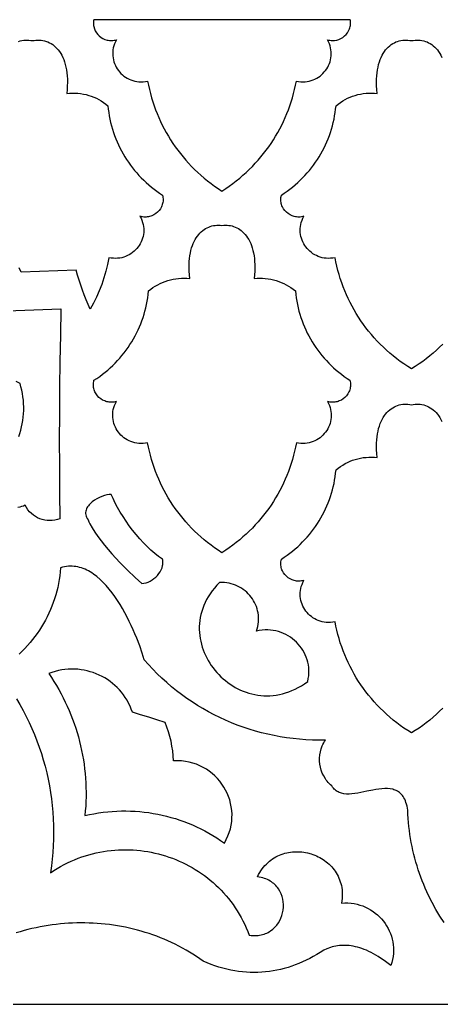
# Model space of a CAD drawing. Extents: x 50 to 3710, y -977 to -877.
# Drawn here: x 671.8 to 714.6, y -977.1 to -877.1 of the extents above; entities that cross this region are included whole.
import ezdxf

# ---------------------------------------------------------------- set-up
doc = ezdxf.new("R2010")
doc.units = 0
doc.layers.add('LAYER_1', color=18, linetype='CONTINUOUS')

msp = doc.modelspace()

# ---------------------------------------------------------------- linework, layer by layer
at = {"layer": 'LAYER_1'}
for points in [[(692.313, -894.488), (692.69, -894.241), (693.058, -893.985), (693.418, -893.722), (693.769, -893.451), (694.112, -893.172), (694.446, -892.885), (694.772, -892.591), (695.088, -892.29), (695.396, -891.982), (695.695, -891.667), (695.985, -891.345), (696.266, -891.017), (696.538, -890.682), (696.8, -890.341), (697.054, -889.994), (697.298, -889.641), (697.532, -889.283), (697.757, -888.918), (697.972, -888.548), (698.178, -888.173), (698.374, -887.793), (698.56, -887.408), (698.736, -887.019), (698.902, -886.624), (699.058, -886.225), (699.204, -885.822), (699.339, -885.415), (699.464, -885.004), (699.579, -884.589), (699.684, -884.17), (699.778, -883.748), (699.861, -883.322), (700.089, -883.364), (700.313, -883.389), (700.534, -883.396), (700.75, -883.387), (700.961, -883.362), (701.167, -883.322), (701.367, -883.268), (701.561, -883.2), (701.748, -883.119), (701.928, -883.025), (702.1, -882.92), (702.263, -882.803), (702.418, -882.675), (702.564, -882.538), (702.699, -882.392), (702.824, -882.237), (702.939, -882.074), (703.042, -881.904), (703.133, -881.727), (703.212, -881.544), (703.278, -881.356), (703.331, -881.163), (703.37, -880.966), (703.394, -880.766), (703.404, -880.563), (703.399, -880.358), (703.377, -880.151), (703.34, -879.944), (703.285, -879.736), (703.213, -879.529), (703.124, -879.323), (703.016, -879.119), (703.139, -879.152), (703.261, -879.176), (703.382, -879.191), (703.503, -879.199), (703.622, -879.198), (703.739, -879.19), (703.967, -879.151), (704.185, -879.085), (704.391, -878.992), (704.583, -878.876), (704.759, -878.738), (704.917, -878.58), (705.054, -878.404), (705.168, -878.213), (705.258, -878.007), (705.293, -877.899), (705.321, -877.789), (705.342, -877.676), (705.356, -877.561), (705.361, -877.444), (705.359, -877.325), (705.348, -877.205), (705.329, -877.083), (679.297, -877.083), (679.278, -877.205), (679.268, -877.325), (679.265, -877.444), (679.271, -877.561), (679.284, -877.676), (679.305, -877.789), (679.368, -878.007), (679.458, -878.213), (679.573, -878.404), (679.71, -878.58), (679.867, -878.738), (680.043, -878.876), (680.235, -878.992), (680.441, -879.085), (680.66, -879.151), (680.773, -879.174), (680.888, -879.19), (681.005, -879.198), (681.124, -879.199), (681.244, -879.191), (681.365, -879.176), (681.488, -879.152), (681.611, -879.119), (681.503, -879.323), (681.413, -879.529), (681.341, -879.736), (681.287, -879.944), (681.249, -880.151), (681.228, -880.358), (681.222, -880.563), (681.232, -880.766), (681.257, -880.966), (681.296, -881.163), (681.348, -881.356), (681.414, -881.544), (681.493, -881.727), (681.585, -881.904), (681.688, -882.074), (681.802, -882.237), (681.927, -882.392), (682.063, -882.538), (682.208, -882.675), (682.363, -882.803), (682.527, -882.92), (682.698, -883.025), (682.878, -883.119), (683.065, -883.2), (683.259, -883.268), (683.459, -883.322), (683.665, -883.362), (683.877, -883.387), (684.093, -883.396), (684.313, -883.389), (684.538, -883.364), (684.766, -883.322), (684.849, -883.748), (684.943, -884.17), (685.047, -884.589), (685.162, -885.004), (685.287, -885.415), (685.423, -885.822), (685.569, -886.225), (685.725, -886.624), (685.891, -887.019), (686.067, -887.408), (686.253, -887.793), (686.449, -888.173), (686.654, -888.548), (686.87, -888.918), (687.094, -889.283), (687.329, -889.641), (687.573, -889.994), (687.826, -890.341), (688.089, -890.682), (688.36, -891.017), (688.641, -891.345), (688.931, -891.667), (689.23, -891.982), (689.538, -892.29), (689.855, -892.591), (690.18, -892.885), (690.515, -893.172), (690.857, -893.451), (691.209, -893.722), (691.569, -893.985), (691.937, -894.241)], [(692.313, -931.222), (691.937, -930.975), (691.568, -930.72), (691.209, -930.456), (690.857, -930.185), (690.515, -929.906), (690.18, -929.62), (689.855, -929.326), (689.538, -929.025), (689.23, -928.717), (688.931, -928.402), (688.641, -928.08), (688.36, -927.751), (688.088, -927.417), (687.826, -927.076), (687.573, -926.729), (687.329, -926.376), (687.094, -926.017), (686.869, -925.653), (686.654, -925.283), (686.448, -924.908), (686.253, -924.528), (686.067, -924.143), (685.891, -923.753), (685.725, -923.359), (685.569, -922.96), (685.423, -922.557), (685.287, -922.149), (685.162, -921.738), (685.047, -921.323), (684.942, -920.904), (684.849, -920.482), (684.765, -920.057), (684.538, -920.099), (684.313, -920.123), (684.093, -920.131), (683.876, -920.121), (683.665, -920.097), (683.459, -920.057), (683.259, -920.002), (683.065, -919.934), (682.878, -919.853), (682.698, -919.759), (682.526, -919.654), (682.363, -919.537), (682.208, -919.41), (682.063, -919.273), (681.927, -919.126), (681.802, -918.971), (681.687, -918.808), (681.584, -918.638), (681.493, -918.461), (681.414, -918.279), (681.348, -918.09), (681.295, -917.898), (681.256, -917.701), (681.232, -917.5), (681.222, -917.297), (681.228, -917.092), (681.249, -916.886), (681.287, -916.678), (681.341, -916.471), (681.413, -916.264), (681.503, -916.058), (681.611, -915.854), (681.484, -915.887), (681.358, -915.911), (681.233, -915.927), (681.11, -915.933), (680.988, -915.932), (680.867, -915.922), (680.749, -915.904), (680.634, -915.879), (680.52, -915.847), (680.41, -915.807), (680.2, -915.708), (680.006, -915.584), (679.829, -915.438), (679.672, -915.27), (679.537, -915.085), (679.426, -914.883), (679.381, -914.776), (679.343, -914.666), (679.312, -914.554), (679.289, -914.438), (679.273, -914.32), (679.265, -914.2), (679.266, -914.078), (679.276, -913.955), (679.295, -913.83), (679.323, -913.704), (679.616, -913.51), (679.903, -913.309), (680.183, -913.101), (680.456, -912.886), (680.723, -912.663), (680.982, -912.433), (681.233, -912.197), (681.478, -911.954), (681.715, -911.705), (681.945, -911.45), (682.166, -911.189), (682.38, -910.922), (682.587, -910.649), (682.785, -910.371), (682.975, -910.088), (683.157, -909.799), (683.33, -909.506), (683.496, -909.207), (683.652, -908.905), (683.8, -908.597), (683.94, -908.286), (684.07, -907.971), (684.191, -907.651), (684.304, -907.328), (684.407, -907.002), (684.501, -906.672), (684.586, -906.339), (684.661, -906.003), (684.726, -905.664), (684.782, -905.323), (684.828, -904.979), (684.863, -904.633), (685.084, -904.456), (685.312, -904.291), (685.548, -904.139), (685.79, -904), (686.039, -903.873), (686.294, -903.76), (686.553, -903.659), (686.818, -903.572), (687.087, -903.498), (687.359, -903.438), (687.635, -903.392), (687.913, -903.36), (688.193, -903.341), (688.475, -903.338), (688.757, -903.348), (689.04, -903.373), (689.006, -902.999), (688.985, -902.639), (688.977, -902.294), (688.981, -901.963), (688.997, -901.646), (689.024, -901.343), (689.062, -901.053), (689.11, -900.778), (689.169, -900.516), (689.237, -900.268), (689.314, -900.033), (689.401, -899.811), (689.495, -899.603), (689.598, -899.407), (689.708, -899.225), (689.825, -899.055), (689.949, -898.898), (690.079, -898.753), (690.215, -898.621), (690.356, -898.501), (690.502, -898.394), (690.653, -898.298), (690.807, -898.215), (690.966, -898.143), (691.127, -898.083), (691.292, -898.034), (691.459, -897.997), (691.627, -897.971), (691.798, -897.957), (691.969, -897.953), (692.141, -897.961), (692.313, -897.979), (692.485, -897.961), (692.657, -897.953), (692.829, -897.957), (692.999, -897.971), (693.168, -897.997), (693.334, -898.034), (693.499, -898.083), (693.66, -898.143), (693.819, -898.215), (693.974, -898.298), (694.124, -898.394), (694.27, -898.501), (694.412, -898.621), (694.547, -898.753), (694.677, -898.898), (694.801, -899.055), (694.918, -899.225), (695.028, -899.407), (695.131, -899.603), (695.226, -899.811), (695.312, -900.033), (695.389, -900.268), (695.458, -900.516), (695.516, -900.778), (695.565, -901.053), (695.603, -901.343), (695.63, -901.646), (695.645, -901.963), (695.649, -902.294), (695.641, -902.639), (695.62, -902.999), (695.586, -903.373), (695.869, -903.348), (696.151, -903.338), (696.433, -903.341), (696.713, -903.36), (696.991, -903.392), (697.267, -903.438), (697.539, -903.498), (697.808, -903.572), (698.073, -903.659), (698.333, -903.76), (698.587, -903.873), (698.836, -904), (699.079, -904.139), (699.314, -904.291), (699.542, -904.456), (699.763, -904.633), (699.799, -904.979), (699.845, -905.323), (699.9, -905.664), (699.966, -906.003), (700.041, -906.339), (700.125, -906.672), (700.219, -907.002), (700.322, -907.328), (700.435, -907.651), (700.556, -907.971), (700.687, -908.286), (700.826, -908.597), (700.974, -908.905), (701.131, -909.207), (701.296, -909.506), (701.469, -909.799), (701.651, -910.088), (701.841, -910.371), (702.04, -910.649), (702.246, -910.922), (702.46, -911.189), (702.682, -911.45), (702.911, -911.705), (703.148, -911.954), (703.393, -912.197), (703.645, -912.433), (703.904, -912.663), (704.17, -912.886), (704.443, -913.101), (704.723, -913.309), (705.01, -913.51), (705.304, -913.704), (705.332, -913.83), (705.35, -913.955), (705.36, -914.078), (705.361, -914.2), (705.353, -914.32), (705.338, -914.438), (705.314, -914.554), (705.283, -914.666), (705.245, -914.776), (705.2, -914.883), (705.089, -915.085), (704.955, -915.27), (704.797, -915.438), (704.62, -915.584), (704.426, -915.708), (704.216, -915.807), (704.106, -915.847), (703.993, -915.879), (703.877, -915.904), (703.759, -915.922), (703.639, -915.932), (703.517, -915.933), (703.393, -915.927), (703.268, -915.911), (703.142, -915.887), (703.016, -915.854), (703.124, -916.058), (703.213, -916.264), (703.285, -916.471), (703.34, -916.678), (703.377, -916.886), (703.399, -917.092), (703.404, -917.297), (703.394, -917.5), (703.37, -917.701), (703.331, -917.898), (703.278, -918.09), (703.212, -918.279), (703.133, -918.461), (703.042, -918.638), (702.939, -918.808), (702.824, -918.971), (702.699, -919.126), (702.564, -919.273), (702.418, -919.41), (702.263, -919.537), (702.1, -919.654), (701.928, -919.759), (701.748, -919.853), (701.561, -919.934), (701.367, -920.002), (701.167, -920.057), (700.961, -920.097), (700.75, -920.121), (700.534, -920.131), (700.313, -920.123), (700.089, -920.099), (699.861, -920.057), (699.778, -920.482), (699.684, -920.904), (699.579, -921.323), (699.464, -921.738), (699.339, -922.149), (699.204, -922.557), (699.058, -922.96), (698.902, -923.359), (698.736, -923.753), (698.56, -924.143), (698.374, -924.528), (698.178, -924.908), (697.972, -925.283), (697.757, -925.653), (697.532, -926.017), (697.298, -926.376), (697.054, -926.729), (696.8, -927.076), (696.538, -927.417), (696.266, -927.751), (695.985, -928.08), (695.695, -928.402), (695.396, -928.717), (695.088, -929.025), (694.771, -929.326), (694.446, -929.62), (694.112, -929.906), (693.769, -930.185), (693.418, -930.456), (693.058, -930.72), (692.69, -930.975)], [(686.28, -931.876), (685.888, -931.607), (685.495, -931.303), (685.105, -930.966), (684.718, -930.601), (684.337, -930.211), (683.964, -929.8), (683.6, -929.371), (683.247, -928.927), (682.908, -928.473), (682.585, -928.012), (682.278, -927.548), (681.991, -927.083), (681.724, -926.623), (681.481, -926.169), (681.263, -925.727), (681.072, -925.299), (680.867, -925.312), (680.638, -925.351), (680.391, -925.415), (680.133, -925.502), (679.872, -925.611), (679.614, -925.74), (679.366, -925.889), (679.135, -926.056), (679.028, -926.146), (678.928, -926.24), (678.836, -926.338), (678.752, -926.44), (678.678, -926.545), (678.614, -926.653), (678.561, -926.765), (678.52, -926.88), (678.492, -926.998), (678.478, -927.118), (678.478, -927.241), (678.494, -927.367), (678.527, -927.494), (678.576, -927.624), (678.644, -927.756), (678.73, -927.89), (678.818, -928.086), (678.918, -928.286), (679.147, -928.699), (679.414, -929.126), (679.714, -929.561), (680.043, -930.004), (680.395, -930.449), (680.766, -930.894), (681.151, -931.336), (681.546, -931.77), (681.946, -932.195), (682.347, -932.606), (682.742, -933), (683.502, -933.724), (684.189, -934.341), (684.396, -934.319), (684.606, -934.27), (684.814, -934.196), (685.02, -934.099), (685.219, -933.981), (685.41, -933.844), (685.59, -933.69), (685.756, -933.521), (685.906, -933.34), (686.037, -933.147), (686.146, -932.946), (686.232, -932.738), (686.29, -932.525), (686.309, -932.417), (686.32, -932.309), (686.322, -932.2), (686.317, -932.092), (686.303, -931.984)], [(701.014, -944.298), (701.075, -944.009), (701.114, -943.723), (701.134, -943.44), (701.135, -943.161), (701.118, -942.886), (701.082, -942.615), (701.029, -942.35), (700.959, -942.09), (700.873, -941.838), (700.772, -941.592), (700.656, -941.354), (700.525, -941.124), (700.38, -940.903), (700.222, -940.692), (700.052, -940.49), (699.87, -940.299), (699.676, -940.12), (699.472, -939.952), (699.257, -939.796), (699.033, -939.654), (698.8, -939.525), (698.558, -939.41), (698.309, -939.311), (698.052, -939.226), (697.789, -939.157), (697.519, -939.105), (697.245, -939.07), (696.965, -939.052), (696.682, -939.053), (696.395, -939.073), (696.104, -939.112), (695.812, -939.172), (695.886, -938.938), (695.944, -938.705), (695.987, -938.472), (696.013, -938.241), (696.025, -938.01), (696.022, -937.782), (696.005, -937.557), (695.974, -937.334), (695.929, -937.115), (695.871, -936.901), (695.801, -936.69), (695.718, -936.485), (695.623, -936.286), (695.517, -936.093), (695.399, -935.906), (695.27, -935.727), (695.132, -935.555), (694.983, -935.391), (694.824, -935.237), (694.657, -935.091), (694.48, -934.955), (694.295, -934.83), (694.102, -934.715), (693.901, -934.611), (693.693, -934.52), (693.478, -934.44), (693.257, -934.373), (693.029, -934.32), (692.796, -934.281), (692.557, -934.256), (692.314, -934.245), (692.065, -934.25), (691.798, -934.53), (691.55, -934.814), (691.322, -935.102), (691.114, -935.394), (690.925, -935.689), (690.755, -935.986), (690.603, -936.286), (690.47, -936.588), (690.354, -936.891), (690.256, -937.196), (690.175, -937.501), (690.111, -937.806), (690.063, -938.112), (690.031, -938.417), (690.015, -938.721), (690.014, -939.025), (690.028, -939.326), (690.056, -939.625), (690.099, -939.922), (690.156, -940.216), (690.226, -940.507), (690.31, -940.795), (690.406, -941.078), (690.515, -941.357), (690.636, -941.631), (690.768, -941.899), (690.912, -942.162), (691.068, -942.42), (691.233, -942.67), (691.41, -942.914), (691.596, -943.151), (691.791, -943.38), (691.996, -943.601), (692.21, -943.813), (692.433, -944.017), (692.664, -944.212), (692.902, -944.397), (693.148, -944.571), (693.402, -944.736), (693.662, -944.89), (693.928, -945.032), (694.201, -945.163), (694.479, -945.282), (694.762, -945.388), (695.051, -945.482), (695.344, -945.562), (695.642, -945.629), (695.943, -945.682), (696.249, -945.721), (696.557, -945.744), (696.868, -945.753), (697.182, -945.745), (697.498, -945.722), (697.816, -945.683), (698.135, -945.626), (698.455, -945.553), (698.776, -945.462), (699.098, -945.353), (699.419, -945.225), (699.74, -945.079), (700.061, -944.913), (700.38, -944.728), (700.698, -944.523)], [(678.401, -957.923), (678.861, -957.819), (679.323, -957.728), (679.786, -957.649), (680.25, -957.584), (680.714, -957.531), (681.179, -957.491), (681.644, -957.463), (682.109, -957.448), (682.573, -957.445), (683.037, -957.455), (683.5, -957.477), (683.961, -957.511), (684.421, -957.558), (684.88, -957.617), (685.336, -957.688), (685.79, -957.771), (686.242, -957.867), (686.691, -957.974), (687.138, -958.093), (687.581, -958.225), (688.02, -958.368), (688.456, -958.523), (688.888, -958.689), (689.315, -958.868), (689.738, -959.058), (690.157, -959.26), (690.57, -959.473), (690.978, -959.698), (691.381, -959.934), (691.777, -960.182), (692.168, -960.441), (692.553, -960.711), (692.75, -960.351), (692.917, -959.986), (693.055, -959.617), (693.164, -959.247), (693.246, -958.875), (693.301, -958.502), (693.329, -958.131), (693.331, -957.762), (693.308, -957.396), (693.261, -957.035), (693.19, -956.678), (693.096, -956.328), (692.979, -955.986), (692.841, -955.652), (692.681, -955.327), (692.501, -955.014), (692.302, -954.712), (692.083, -954.423), (691.846, -954.148), (691.591, -953.889), (691.319, -953.645), (691.03, -953.419), (690.726, -953.211), (690.407, -953.023), (690.073, -952.855), (689.726, -952.708), (689.366, -952.585), (688.993, -952.485), (688.608, -952.41), (688.213, -952.361), (687.807, -952.339), (687.391, -952.345), (687.362, -951.847), (687.311, -951.352), (687.237, -950.86), (687.141, -950.371), (687.022, -949.888), (686.882, -949.41), (686.72, -948.938), (686.536, -948.473), (685.713, -948.2), (684.887, -947.934), (684.059, -947.675), (683.229, -947.424), (683.114, -947.102), (682.984, -946.79), (682.839, -946.489), (682.679, -946.198), (682.505, -945.918), (682.318, -945.65), (682.119, -945.392), (681.907, -945.147), (681.684, -944.914), (681.45, -944.692), (681.206, -944.484), (680.952, -944.288), (680.689, -944.105), (680.418, -943.936), (680.138, -943.781), (679.851, -943.639), (679.558, -943.511), (679.258, -943.398), (678.952, -943.3), (678.642, -943.217), (678.327, -943.149), (678.008, -943.096), (677.686, -943.06), (677.361, -943.039), (677.035, -943.035), (676.706, -943.048), (676.377, -943.077), (676.048, -943.124), (675.718, -943.188), (675.39, -943.269), (675.063, -943.369), (674.738, -943.487), (675.006, -943.887), (675.264, -944.292), (675.513, -944.701), (675.752, -945.116), (675.982, -945.534), (676.202, -945.957), (676.412, -946.384), (676.613, -946.815), (676.803, -947.25), (676.984, -947.689), (677.156, -948.131), (677.317, -948.576), (677.468, -949.024), (677.609, -949.476), (677.741, -949.93), (677.862, -950.387), (677.973, -950.846), (678.074, -951.308), (678.165, -951.771), (678.246, -952.237), (678.316, -952.705), (678.376, -953.174), (678.426, -953.645), (678.465, -954.117), (678.494, -954.591), (678.513, -955.065), (678.521, -955.54), (678.518, -956.016), (678.505, -956.492), (678.481, -956.969), (678.446, -957.446)]]:
    msp.add_lwpolyline(points, close=True, dxfattribs=at)
for points in [[(671.67, -879.283), (671.841, -879.232), (672.014, -879.193), (672.189, -879.167), (672.366, -879.152), (672.544, -879.15), (672.722, -879.159), (672.901, -879.18), (673.079, -879.212), (673.258, -879.18), (673.437, -879.159), (673.615, -879.15), (673.793, -879.152), (673.97, -879.167), (674.145, -879.193), (674.318, -879.232), (674.489, -879.283), (674.656, -879.347), (674.82, -879.423), (674.98, -879.512), (675.136, -879.614), (675.286, -879.729), (675.431, -879.857), (675.57, -879.999), (675.703, -880.154), (675.829, -880.322), (675.947, -880.504), (676.058, -880.7), (676.16, -880.91), (676.253, -881.134), (676.337, -881.373), (676.412, -881.625), (676.476, -881.893), (676.529, -882.174), (676.571, -882.471), (676.602, -882.783), (676.62, -883.109), (676.626, -883.451), (676.619, -883.808), (676.598, -884.181), (676.562, -884.569), (676.845, -884.544), (677.128, -884.534), (677.41, -884.538), (677.69, -884.556), (677.968, -884.588), (678.244, -884.634), (678.516, -884.694), (678.785, -884.768), (679.049, -884.855), (679.309, -884.956), (679.564, -885.069), (679.813, -885.196), (680.055, -885.335), (680.291, -885.488), (680.519, -885.652), (680.739, -885.829), (680.775, -886.175), (680.821, -886.519), (680.877, -886.86), (680.942, -887.199), (681.017, -887.535), (681.102, -887.868), (681.196, -888.198), (681.299, -888.524), (681.411, -888.847), (681.533, -889.167), (681.663, -889.482), (681.803, -889.794), (681.951, -890.101), (682.107, -890.404), (682.272, -890.702), (682.446, -890.995), (682.628, -891.284), (682.818, -891.567), (683.016, -891.845), (683.222, -892.118), (683.437, -892.385), (683.658, -892.646), (683.888, -892.902), (684.125, -893.151), (684.369, -893.393), (684.621, -893.629), (684.88, -893.859), (685.147, -894.082), (685.42, -894.297), (685.7, -894.505), (685.987, -894.706), (686.28, -894.9), (686.308, -895.026), (686.327, -895.151), (686.337, -895.274), (686.337, -895.396), (686.33, -895.517), (686.314, -895.634), (686.291, -895.75), (686.26, -895.863), (686.222, -895.972), (686.176, -896.079), (686.066, -896.281), (685.931, -896.466), (685.774, -896.634), (685.597, -896.78), (685.402, -896.904), (685.192, -897.003), (685.082, -897.043), (684.969, -897.075), (684.854, -897.1), (684.736, -897.118), (684.615, -897.128), (684.493, -897.13), (684.37, -897.123), (684.245, -897.108), (684.119, -897.083), (683.992, -897.05), (684.1, -897.254), (684.19, -897.46), (684.262, -897.667), (684.316, -897.874), (684.354, -898.082), (684.375, -898.288), (684.381, -898.493), (684.371, -898.696), (684.346, -898.897), (684.308, -899.094), (684.255, -899.286), (684.189, -899.475), (684.11, -899.657), (684.018, -899.834), (683.915, -900.005), (683.801, -900.167), (683.676, -900.322), (683.54, -900.469), (683.395, -900.606), (683.24, -900.733), (683.077, -900.85), (682.905, -900.956), (682.725, -901.049), (682.538, -901.13), (682.344, -901.199), (682.144, -901.253), (681.938, -901.293), (681.726, -901.318), (681.51, -901.327), (681.29, -901.319), (681.065, -901.295), (680.838, -901.253), (680.696, -901.945), (680.527, -902.628), (680.33, -903.301), (680.105, -903.964), (679.853, -904.616), (679.575, -905.255), (679.27, -905.883), (678.939, -906.496), (678.729, -906.013), (678.529, -905.525), (678.338, -905.034), (678.156, -904.54), (677.983, -904.042), (677.82, -903.541), (677.665, -903.038), (677.52, -902.531), (671.927, -902.734), (671.731, -902.285)], [(714.719, -910.035), (714.402, -910.346), (714.076, -910.649), (713.741, -910.945), (713.397, -911.233), (713.044, -911.513), (712.683, -911.785), (712.312, -912.048), (711.933, -912.304), (711.546, -912.551), (711.159, -912.304), (710.78, -912.048), (710.409, -911.785), (710.048, -911.513), (709.695, -911.233), (709.351, -910.945), (709.016, -910.649), (708.69, -910.346), (708.373, -910.035), (708.066, -909.718), (707.767, -909.393), (707.478, -909.061), (707.199, -908.723), (706.928, -908.378), (706.668, -908.027), (706.417, -907.669), (706.176, -907.306), (705.945, -906.937), (705.724, -906.562), (705.513, -906.182), (705.311, -905.796), (705.12, -905.405), (704.94, -905.01), (704.769, -904.609), (704.609, -904.204), (704.46, -903.794), (704.321, -903.38), (704.193, -902.962), (704.075, -902.541), (703.968, -902.115), (703.873, -901.686), (703.788, -901.253), (703.56, -901.295), (703.336, -901.319), (703.115, -901.327), (702.899, -901.318), (702.688, -901.293), (702.482, -901.253), (702.281, -901.199), (702.087, -901.13), (701.9, -901.049), (701.721, -900.956), (701.549, -900.85), (701.385, -900.733), (701.231, -900.606), (701.085, -900.469), (700.95, -900.322), (700.824, -900.167), (700.71, -900.005), (700.607, -899.834), (700.516, -899.657), (700.437, -899.475), (700.371, -899.286), (700.318, -899.094), (700.279, -898.897), (700.254, -898.696), (700.245, -898.493), (700.25, -898.288), (700.271, -898.082), (700.309, -897.874), (700.364, -897.667), (700.435, -897.46), (700.525, -897.254), (700.633, -897.05), (700.507, -897.083), (700.381, -897.108), (700.256, -897.123), (700.132, -897.13), (700.01, -897.128), (699.89, -897.118), (699.772, -897.1), (699.656, -897.075), (699.543, -897.043), (699.433, -897.003), (699.223, -896.904), (699.028, -896.78), (698.851, -896.634), (698.694, -896.466), (698.559, -896.281), (698.449, -896.079), (698.404, -895.972), (698.365, -895.863), (698.334, -895.75), (698.311, -895.634), (698.295, -895.517), (698.288, -895.396), (698.289, -895.274), (698.299, -895.151), (698.317, -895.026), (698.345, -894.9), (698.639, -894.706), (698.926, -894.505), (699.206, -894.297), (699.479, -894.082), (699.745, -893.859), (700.004, -893.629), (700.256, -893.393), (700.5, -893.151), (700.738, -892.902), (700.967, -892.646), (701.189, -892.385), (701.403, -892.118), (701.609, -891.845), (701.807, -891.567), (701.997, -891.284), (702.179, -890.995), (702.353, -890.702), (702.518, -890.404), (702.675, -890.101), (702.823, -889.794), (702.962, -889.482), (703.093, -889.167), (703.214, -888.847), (703.326, -888.524), (703.43, -888.198), (703.524, -887.868), (703.608, -887.535), (703.683, -887.199), (703.749, -886.86), (703.804, -886.519), (703.85, -886.175), (703.886, -885.829), (704.106, -885.652), (704.335, -885.488), (704.57, -885.335), (704.813, -885.196), (705.061, -885.069), (705.316, -884.956), (705.576, -884.855), (705.841, -884.768), (706.109, -884.694), (706.382, -884.634), (706.657, -884.588), (706.935, -884.556), (707.216, -884.538), (707.497, -884.534), (707.78, -884.544), (708.063, -884.569), (708.028, -884.181), (708.007, -883.808), (707.999, -883.451), (708.005, -883.109), (708.023, -882.783), (708.054, -882.471), (708.096, -882.174), (708.15, -881.893), (708.214, -881.625), (708.288, -881.373), (708.372, -881.134), (708.466, -880.91), (708.568, -880.7), (708.678, -880.504), (708.797, -880.322), (708.923, -880.154), (709.055, -879.999), (709.194, -879.857), (709.339, -879.729), (709.49, -879.614), (709.645, -879.512), (709.805, -879.423), (709.969, -879.347), (710.137, -879.283), (710.307, -879.232), (710.48, -879.193), (710.655, -879.167), (710.832, -879.152), (711.01, -879.15), (711.189, -879.159), (711.367, -879.18), (711.546, -879.212), (711.724, -879.18), (711.903, -879.159), (712.082, -879.15), (712.26, -879.152), (712.437, -879.167), (712.612, -879.193), (712.785, -879.232), (712.955, -879.283), (713.123, -879.347), (713.287, -879.423), (713.447, -879.512), (713.602, -879.614), (713.753, -879.729), (713.898, -879.857), (714.037, -879.999), (714.169, -880.154), (714.295, -880.322), (714.414, -880.504), (714.524, -880.7), (714.626, -880.91)], [(714.719, -910.035), (714.402, -910.346), (714.076, -910.649), (713.741, -910.945), (713.397, -911.233), (713.044, -911.513), (712.683, -911.785), (712.312, -912.048), (711.933, -912.304), (711.546, -912.551), (711.159, -912.304), (710.78, -912.048), (710.409, -911.785), (710.048, -911.513), (709.695, -911.233), (709.351, -910.945), (709.016, -910.649), (708.69, -910.346), (708.373, -910.035), (708.066, -909.718), (707.767, -909.393), (707.478, -909.061), (707.199, -908.723), (706.928, -908.378), (706.668, -908.027), (706.417, -907.669), (706.176, -907.306), (705.945, -906.937), (705.724, -906.562), (705.513, -906.182), (705.311, -905.796), (705.12, -905.405), (704.94, -905.01), (704.769, -904.609), (704.609, -904.204), (704.46, -903.794), (704.321, -903.38), (704.193, -902.962), (704.075, -902.541), (703.968, -902.115), (703.873, -901.686), (703.788, -901.253), (703.56, -901.295), (703.336, -901.319), (703.115, -901.327), (702.899, -901.318), (702.688, -901.293), (702.482, -901.253), (702.281, -901.199), (702.087, -901.13), (701.9, -901.049), (701.721, -900.956), (701.549, -900.85), (701.385, -900.733), (701.231, -900.606), (701.085, -900.469), (700.95, -900.322), (700.824, -900.167), (700.71, -900.005), (700.607, -899.834), (700.516, -899.657), (700.437, -899.475), (700.371, -899.286), (700.318, -899.094), (700.279, -898.897), (700.254, -898.696), (700.245, -898.493), (700.25, -898.288), (700.271, -898.082), (700.309, -897.874), (700.364, -897.667), (700.435, -897.46), (700.525, -897.254), (700.633, -897.05), (700.507, -897.083), (700.381, -897.108), (700.256, -897.123), (700.132, -897.13), (700.01, -897.128), (699.89, -897.118), (699.772, -897.1), (699.656, -897.075), (699.543, -897.043), (699.433, -897.003), (699.223, -896.904), (699.028, -896.78), (698.851, -896.634), (698.694, -896.466), (698.559, -896.281), (698.449, -896.079), (698.404, -895.972), (698.365, -895.863), (698.334, -895.75), (698.311, -895.634), (698.295, -895.517), (698.288, -895.396), (698.289, -895.274), (698.299, -895.151), (698.317, -895.026), (698.345, -894.9), (698.639, -894.706), (698.926, -894.505), (699.206, -894.297), (699.479, -894.082), (699.745, -893.859), (700.004, -893.629), (700.256, -893.393), (700.5, -893.151), (700.738, -892.902), (700.967, -892.646), (701.189, -892.385), (701.403, -892.118), (701.609, -891.845), (701.807, -891.567), (701.997, -891.284), (702.179, -890.995), (702.353, -890.702), (702.518, -890.404), (702.675, -890.101), (702.823, -889.794), (702.962, -889.482), (703.093, -889.167), (703.214, -888.847), (703.326, -888.524), (703.43, -888.198), (703.524, -887.868), (703.608, -887.535), (703.683, -887.199), (703.749, -886.86), (703.804, -886.519), (703.85, -886.175), (703.886, -885.829), (704.106, -885.652), (704.335, -885.488), (704.57, -885.335), (704.813, -885.196), (705.061, -885.069), (705.316, -884.956), (705.576, -884.855), (705.841, -884.768), (706.109, -884.694), (706.382, -884.634), (706.657, -884.588), (706.935, -884.556), (707.216, -884.538), (707.497, -884.534), (707.78, -884.544), (708.063, -884.569), (708.028, -884.181), (708.007, -883.808), (707.999, -883.451), (708.005, -883.109), (708.023, -882.783), (708.054, -882.471), (708.096, -882.174), (708.15, -881.893), (708.214, -881.625), (708.288, -881.373), (708.372, -881.134), (708.466, -880.91), (708.568, -880.7), (708.678, -880.504), (708.797, -880.322), (708.923, -880.154), (709.055, -879.999), (709.194, -879.857), (709.339, -879.729), (709.49, -879.614), (709.645, -879.512), (709.805, -879.423), (709.969, -879.347), (710.137, -879.283), (710.307, -879.232), (710.48, -879.193), (710.655, -879.167), (710.832, -879.152), (711.01, -879.15), (711.189, -879.159), (711.367, -879.18), (711.546, -879.212), (711.724, -879.18), (711.903, -879.159), (712.082, -879.15), (712.26, -879.152), (712.437, -879.167), (712.612, -879.193), (712.785, -879.232), (712.955, -879.283), (713.123, -879.347), (713.287, -879.423), (713.447, -879.512), (713.602, -879.614), (713.753, -879.729), (713.898, -879.857), (714.037, -879.999), (714.169, -880.154), (714.295, -880.322), (714.414, -880.504), (714.524, -880.7), (714.626, -880.91)], [(666.809, -906.773), (675.972, -906.458), (675.911, -909.122), (675.863, -911.786), (675.829, -914.45), (675.809, -917.114), (675.802, -919.778), (675.81, -922.442), (675.831, -925.106), (675.866, -927.77), (675.61, -927.854), (675.352, -927.912), (675.093, -927.945), (674.834, -927.954), (674.578, -927.94), (674.325, -927.903), (674.078, -927.844), (673.838, -927.762), (673.606, -927.66), (673.384, -927.538), (673.173, -927.395), (672.976, -927.233), (672.794, -927.053), (672.627, -926.854), (672.479, -926.638), (672.349, -926.405), (672.165, -926.477), (671.98, -926.536), (671.795, -926.582), (671.61, -926.615)], [(671.682, -919.42), (671.791, -919.1), (671.888, -918.775), (671.972, -918.447), (672.043, -918.115), (672.1, -917.78), (672.144, -917.443), (672.174, -917.104), (672.191, -916.763), (672.194, -916.42), (672.183, -916.077), (672.158, -915.733), (672.119, -915.388), (672.065, -915.044), (671.997, -914.701), (671.914, -914.358), (671.817, -914.017), (671.434, -913.816)], [(714.719, -947.012), (714.402, -947.322), (714.076, -947.625), (713.741, -947.921), (713.397, -948.209), (713.044, -948.489), (712.683, -948.761), (712.312, -949.025), (711.933, -949.28), (711.546, -949.527), (711.159, -949.28), (710.78, -949.025), (710.409, -948.761), (710.048, -948.489), (709.695, -948.209), (709.351, -947.921), (709.016, -947.625), (708.69, -947.322), (708.373, -947.012), (708.066, -946.694), (707.767, -946.369), (707.478, -946.037), (707.199, -945.699), (706.928, -945.354), (706.668, -945.003), (706.417, -944.646), (706.176, -944.282), (705.945, -943.913), (705.724, -943.538), (705.513, -943.158), (705.311, -942.772), (705.12, -942.382), (704.94, -941.986), (704.769, -941.585), (704.609, -941.18), (704.46, -940.771), (704.321, -940.357), (704.193, -939.939), (704.075, -939.517), (703.968, -939.091), (703.873, -938.662), (703.788, -938.229), (703.56, -938.271), (703.336, -938.296), (703.115, -938.303), (702.899, -938.294), (702.688, -938.269), (702.482, -938.229), (702.281, -938.175), (702.087, -938.107), (701.9, -938.026), (701.721, -937.932), (701.549, -937.826), (701.385, -937.71), (701.231, -937.582), (701.085, -937.445), (700.95, -937.299), (700.824, -937.144), (700.71, -936.981), (700.607, -936.811), (700.516, -936.634), (700.437, -936.451), (700.371, -936.263), (700.318, -936.07), (700.279, -935.873), (700.254, -935.673), (700.245, -935.47), (700.25, -935.265), (700.271, -935.058), (700.309, -934.851), (700.364, -934.643), (700.435, -934.436), (700.525, -934.23), (700.633, -934.026), (700.507, -934.06), (700.381, -934.084), (700.256, -934.099), (700.132, -934.106), (700.01, -934.104), (699.89, -934.094), (699.772, -934.077), (699.656, -934.052), (699.543, -934.019), (699.433, -933.98), (699.223, -933.881), (699.028, -933.757), (698.851, -933.61), (698.694, -933.443), (698.559, -933.257), (698.449, -933.055), (698.404, -932.949), (698.365, -932.839), (698.334, -932.726), (698.311, -932.611), (698.295, -932.493), (698.288, -932.373), (698.289, -932.251), (698.299, -932.127), (698.317, -932.002), (698.345, -931.876), (698.639, -931.683), (698.926, -931.482), (699.206, -931.273), (699.479, -931.058), (699.745, -930.835), (700.004, -930.606), (700.256, -930.37), (700.5, -930.127), (700.738, -929.878), (700.967, -929.623), (701.189, -929.361), (701.403, -929.094), (701.609, -928.822), (701.807, -928.543), (701.997, -928.26), (702.179, -927.972), (702.353, -927.678), (702.518, -927.38), (702.675, -927.077), (702.823, -926.77), (702.962, -926.458), (703.093, -926.143), (703.214, -925.824), (703.326, -925.501), (703.43, -925.174), (703.524, -924.844), (703.608, -924.511), (703.683, -924.175), (703.749, -923.837), (703.804, -923.495), (703.85, -923.151), (703.886, -922.805), (704.106, -922.628), (704.335, -922.464), (704.57, -922.312), (704.813, -922.172), (705.061, -922.046), (705.316, -921.932), (705.576, -921.832), (705.841, -921.744), (706.109, -921.671), (706.382, -921.611), (706.657, -921.564), (706.935, -921.532), (707.216, -921.514), (707.497, -921.51), (707.78, -921.52), (708.063, -921.546), (708.028, -921.157), (708.007, -920.785), (707.999, -920.428), (708.005, -920.086), (708.023, -919.759), (708.054, -919.447), (708.096, -919.151), (708.15, -918.869), (708.214, -918.602), (708.288, -918.349), (708.372, -918.111), (708.466, -917.887), (708.568, -917.677), (708.678, -917.481), (708.797, -917.298), (708.923, -917.13), (709.055, -916.975), (709.194, -916.834), (709.339, -916.705), (709.49, -916.59), (709.645, -916.488), (709.805, -916.399), (709.969, -916.323), (710.137, -916.259), (710.307, -916.208), (710.48, -916.17), (710.655, -916.143), (710.832, -916.128), (711.01, -916.126), (711.189, -916.135), (711.367, -916.156), (711.546, -916.189), (711.724, -916.156), (711.903, -916.135), (712.082, -916.126), (712.26, -916.128), (712.437, -916.143), (712.612, -916.17), (712.785, -916.208), (712.955, -916.259), (713.123, -916.323), (713.287, -916.399), (713.447, -916.488), (713.602, -916.59), (713.753, -916.705), (713.898, -916.834), (714.037, -916.975), (714.169, -917.13), (714.295, -917.298), (714.414, -917.481), (714.524, -917.677), (714.626, -917.887)], [(714.873, -968.79), (714.438, -968.122), (714.027, -967.438), (713.641, -966.738), (713.281, -966.024), (712.947, -965.295), (712.79, -964.926), (712.64, -964.553), (712.496, -964.177), (712.359, -963.798), (712.23, -963.416), (712.107, -963.031), (711.992, -962.643), (711.884, -962.252), (711.782, -961.858), (711.689, -961.462), (711.602, -961.063), (711.523, -960.661), (711.452, -960.257), (711.388, -959.851), (711.332, -959.442), (711.284, -959.031), (711.243, -958.619), (711.21, -958.204), (711.185, -957.787), (711.169, -957.368), (711.133, -957.15), (711.09, -956.946), (711.04, -956.755), (710.985, -956.578), (710.923, -956.413), (710.855, -956.26), (710.781, -956.12), (710.702, -955.991), (710.617, -955.873), (710.527, -955.766), (710.432, -955.669), (710.332, -955.583), (710.228, -955.505), (710.119, -955.437), (710.006, -955.378), (709.889, -955.327), (709.768, -955.284), (709.644, -955.248), (709.385, -955.198), (709.114, -955.174), (708.833, -955.172), (708.543, -955.188), (708.246, -955.221), (707.943, -955.267), (707.635, -955.322), (707.015, -955.448), (706.398, -955.574), (706.095, -955.629), (705.797, -955.675), (705.506, -955.708), (705.223, -955.725), (704.951, -955.723), (704.691, -955.698), (704.444, -955.649), (704.327, -955.613), (704.213, -955.57), (704.103, -955.519), (703.998, -955.46), (703.897, -955.392), (703.801, -955.315), (703.71, -955.228), (703.624, -955.132), (703.543, -955.025), (703.468, -954.907), (703.341, -954.795), (703.22, -954.678), (703.106, -954.557), (702.998, -954.431), (702.898, -954.302), (702.804, -954.169), (702.636, -953.893), (702.496, -953.606), (702.384, -953.309), (702.299, -953.005), (702.242, -952.695), (702.213, -952.382), (702.212, -952.067), (702.24, -951.752), (702.296, -951.44), (702.381, -951.133), (702.496, -950.832), (702.564, -950.685), (702.639, -950.54), (702.722, -950.397), (702.812, -950.258), (702.149, -950.263), (701.489, -950.25), (700.832, -950.219), (700.177, -950.169), (699.525, -950.102), (698.877, -950.017), (698.233, -949.914), (697.594, -949.794), (696.958, -949.657), (696.328, -949.502), (695.703, -949.331), (695.084, -949.143), (694.471, -948.938), (693.864, -948.716), (693.263, -948.479), (692.67, -948.225), (692.084, -947.955), (691.506, -947.669), (690.936, -947.367), (690.374, -947.05), (689.821, -946.718), (689.277, -946.37), (688.742, -946.007), (688.218, -945.629), (687.703, -945.237), (687.199, -944.83), (686.706, -944.408), (686.224, -943.972), (685.753, -943.522), (685.295, -943.058), (684.848, -942.58), (684.414, -942.088), (684.214, -941.427), (683.961, -940.687), (683.656, -939.888), (683.486, -939.472), (683.303, -939.049), (683.109, -938.62), (682.903, -938.189), (682.685, -937.757), (682.457, -937.326), (682.218, -936.9), (681.968, -936.481), (681.708, -936.07), (681.438, -935.671), (681.158, -935.285), (680.868, -934.916), (680.569, -934.564), (680.261, -934.234), (679.944, -933.927), (679.618, -933.645), (679.284, -933.392), (679.114, -933.276), (678.942, -933.168), (678.768, -933.068), (678.592, -932.977), (678.414, -932.895), (678.234, -932.821), (678.052, -932.757), (677.869, -932.703), (677.683, -932.659), (677.496, -932.624), (677.307, -932.601), (677.117, -932.588), (676.925, -932.586), (676.731, -932.596), (676.535, -932.617), (676.338, -932.651), (676.139, -932.697), (675.939, -932.755), (675.904, -933.157), (675.856, -933.557), (675.796, -933.954), (675.724, -934.348), (675.641, -934.738), (675.546, -935.125), (675.44, -935.509), (675.323, -935.888), (675.194, -936.263), (675.055, -936.633), (674.904, -936.999), (674.743, -937.36), (674.572, -937.716), (674.39, -938.067), (674.197, -938.412), (673.995, -938.751), (673.782, -939.084), (673.56, -939.411), (673.328, -939.732), (673.086, -940.046), (672.835, -940.353), (672.575, -940.653), (672.305, -940.946), (672.026, -941.231), (671.739, -941.508)], [(671.457, -946.042), (671.803, -946.633), (672.133, -947.232), (672.447, -947.838), (672.745, -948.451), (673.026, -949.07), (673.291, -949.696), (673.539, -950.328), (673.771, -950.965), (673.985, -951.608), (674.184, -952.256), (674.365, -952.909), (674.529, -953.565), (674.676, -954.226), (674.806, -954.891), (674.919, -955.559), (675.015, -956.23), (675.093, -956.903), (675.154, -957.58), (675.197, -958.258), (675.222, -958.937), (675.23, -959.619), (675.22, -960.301), (675.192, -960.984), (675.146, -961.668), (675.082, -962.351), (674.999, -963.035), (674.899, -963.717), (675.239, -963.493), (675.583, -963.281), (675.931, -963.081), (676.282, -962.892), (676.636, -962.714), (676.994, -962.548), (677.353, -962.393), (677.716, -962.25), (678.08, -962.118), (678.447, -961.996), (678.816, -961.886), (679.186, -961.788), (679.557, -961.699), (679.93, -961.622), (680.303, -961.556), (680.677, -961.5), (681.052, -961.455), (681.427, -961.421), (681.802, -961.397), (682.176, -961.384), (682.551, -961.381), (682.924, -961.388), (683.297, -961.405), (683.669, -961.433), (684.039, -961.471), (684.408, -961.519), (684.775, -961.577), (685.14, -961.644), (685.503, -961.722), (685.863, -961.809), (686.221, -961.906), (686.576, -962.012), (686.928, -962.128), (687.277, -962.254), (687.622, -962.389), (687.963, -962.533), (688.3, -962.687), (688.633, -962.849), (688.962, -963.021), (689.286, -963.202), (689.605, -963.392), (689.919, -963.59), (690.228, -963.798), (690.531, -964.014), (690.828, -964.239), (691.12, -964.473), (691.405, -964.715), (691.683, -964.966), (691.955, -965.225), (692.221, -965.493), (692.479, -965.768), (692.729, -966.052), (692.973, -966.344), (693.208, -966.644), (693.436, -966.953), (693.655, -967.269), (693.866, -967.592), (694.068, -967.924), (694.261, -968.264), (694.445, -968.611), (694.62, -968.965), (694.785, -969.327), (694.94, -969.697), (695.086, -970.074), (695.272, -970.095), (695.454, -970.106), (695.631, -970.109), (695.803, -970.103), (695.97, -970.089), (696.132, -970.066), (696.289, -970.036), (696.442, -969.998), (696.589, -969.952), (696.732, -969.9), (696.869, -969.841), (697.002, -969.775), (697.129, -969.703), (697.251, -969.625), (697.479, -969.452), (697.687, -969.259), (697.872, -969.047), (698.036, -968.819), (698.178, -968.577), (698.298, -968.323), (698.395, -968.059), (698.469, -967.788), (698.52, -967.511), (698.547, -967.231), (698.55, -966.95), (698.529, -966.67), (698.484, -966.393), (698.414, -966.122), (698.319, -965.859), (698.198, -965.606), (698.052, -965.364), (697.969, -965.249), (697.879, -965.137), (697.783, -965.029), (697.68, -964.926), (697.571, -964.828), (697.455, -964.734), (697.332, -964.645), (697.203, -964.562), (697.067, -964.485), (696.923, -964.414), (696.773, -964.349), (696.616, -964.29), (696.452, -964.239), (696.281, -964.194), (696.103, -964.157), (695.918, -964.127), (696.028, -963.914), (696.144, -963.711), (696.267, -963.518), (696.397, -963.334), (696.532, -963.161), (696.673, -962.997), (696.819, -962.842), (696.971, -962.697), (697.127, -962.561), (697.287, -962.435), (697.452, -962.317), (697.621, -962.209), (697.793, -962.11), (697.969, -962.019), (698.148, -961.938), (698.329, -961.865), (698.513, -961.801), (698.699, -961.745), (698.887, -961.697), (699.076, -961.658), (699.267, -961.628), (699.458, -961.605), (699.65, -961.59), (699.843, -961.584), (700.035, -961.585), (700.228, -961.594), (700.42, -961.611), (700.611, -961.635), (700.8, -961.667), (700.989, -961.706), (701.361, -961.807), (701.543, -961.868), (701.723, -961.936), (701.9, -962.01), (702.074, -962.092), (702.244, -962.181), (702.411, -962.276), (702.573, -962.378), (702.731, -962.486), (702.885, -962.601), (703.033, -962.722), (703.177, -962.849), (703.314, -962.982), (703.446, -963.122), (703.572, -963.267), (703.691, -963.418), (703.804, -963.575), (703.91, -963.738), (704.008, -963.906), (704.099, -964.08), (704.182, -964.259), (704.256, -964.443), (704.322, -964.632), (704.38, -964.827), (704.428, -965.027), (704.467, -965.231), (704.496, -965.441), (704.515, -965.655), (704.524, -965.873), (704.522, -966.097), (704.51, -966.324), (704.486, -966.557), (704.451, -966.793), (704.777, -966.778), (705.098, -966.783), (705.412, -966.808), (705.719, -966.852), (706.02, -966.915), (706.312, -966.996), (706.597, -967.094), (706.872, -967.209), (707.138, -967.339), (707.395, -967.485), (707.641, -967.645), (707.875, -967.819), (708.099, -968.006), (708.31, -968.206), (708.509, -968.417), (708.695, -968.639), (708.867, -968.872), (709.025, -969.115), (709.168, -969.366), (709.296, -969.626), (709.408, -969.894), (709.504, -970.169), (709.582, -970.45), (709.644, -970.736), (709.688, -971.028), (709.713, -971.323), (709.719, -971.623), (709.706, -971.925), (709.672, -972.23), (709.618, -972.536), (709.543, -972.842), (709.446, -973.15), (709.183, -972.941), (708.924, -972.746), (708.668, -972.562), (708.416, -972.39), (708.166, -972.23), (707.92, -972.081), (707.678, -971.944), (707.438, -971.818), (707.202, -971.702), (706.969, -971.598), (706.739, -971.503), (706.513, -971.42), (706.289, -971.346), (706.069, -971.282), (705.852, -971.228), (705.638, -971.183), (705.427, -971.147), (705.22, -971.121), (705.015, -971.104), (704.814, -971.095), (704.616, -971.094), (704.42, -971.102), (704.228, -971.118), (704.039, -971.142), (703.853, -971.174), (703.67, -971.213), (703.49, -971.259), (703.313, -971.313), (702.968, -971.44), (702.635, -971.593), (702.284, -971.818), (701.931, -972.033), (701.575, -972.236), (701.216, -972.428), (700.855, -972.608), (700.491, -972.777), (700.126, -972.933), (699.757, -973.078), (699.387, -973.211), (699.014, -973.332), (698.64, -973.44), (698.263, -973.536), (697.884, -973.62), (697.503, -973.691), (697.121, -973.749), (696.737, -973.795), (696.35, -973.827), (695.963, -973.847), (695.573, -973.854), (695.182, -973.847), (694.79, -973.827), (694.396, -973.794), (694.001, -973.747), (693.604, -973.686), (693.207, -973.611), (692.808, -973.523), (692.408, -973.421), (692.007, -973.304), (691.605, -973.173), (691.202, -973.028), (690.798, -972.869), (690.393, -972.695), (690.057, -972.455), (689.716, -972.222), (689.37, -971.997), (689.02, -971.78), (688.666, -971.571), (688.307, -971.369), (687.944, -971.175), (687.577, -970.988), (687.206, -970.81), (686.832, -970.639), (686.455, -970.475), (686.073, -970.319), (685.689, -970.171), (685.302, -970.031), (684.912, -969.898), (684.519, -969.773), (684.124, -969.656), (683.726, -969.546), (683.326, -969.444), (682.924, -969.35), (682.52, -969.263), (682.114, -969.184), (681.706, -969.113), (681.297, -969.049), (680.887, -968.993), (680.475, -968.945), (680.062, -968.904), (679.649, -968.871), (679.235, -968.846), (678.82, -968.829), (678.404, -968.819), (677.989, -968.817), (677.573, -968.822), (677.157, -968.835), (676.742, -968.856), (676.326, -968.885), (675.912, -968.921), (675.497, -968.965), (675.084, -969.016), (674.672, -969.075), (674.26, -969.142), (673.85, -969.217), (673.441, -969.299), (673.034, -969.389), (672.628, -969.487), (672.225, -969.592), (671.823, -969.705), (671.423, -969.826)], [(659.777, -977.082), (725.491, -977.082)]]:
    msp.add_lwpolyline(points, dxfattribs=at)

doc.saveas('drawing.dxf')
